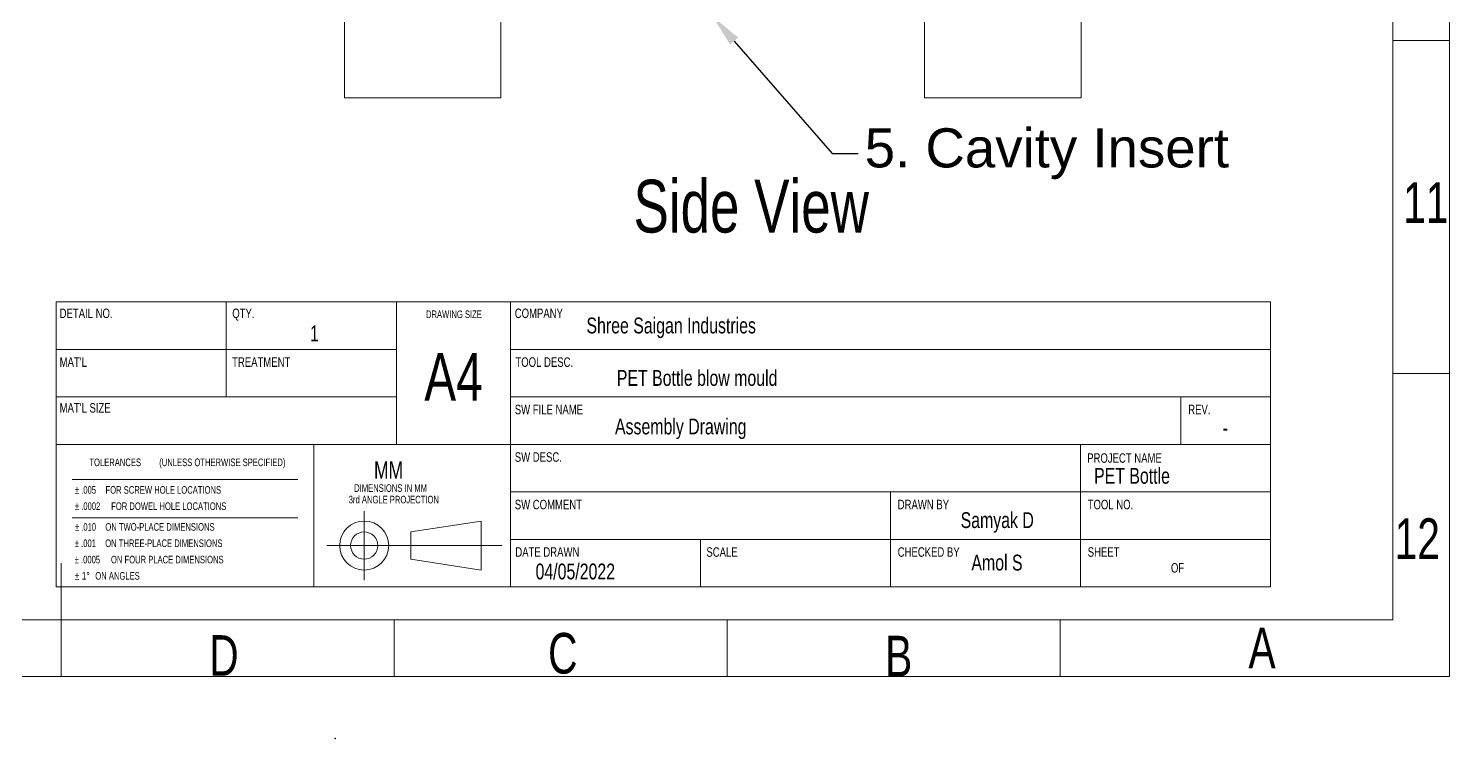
# Model space of a CAD drawing. Header units: millimetres. Extents: x -4200 to 3581, y -7493 to -4075.
# Drawn here: x -3537.1 to -3101, y -7392.4 to -7174.6 of the extents above; entities that cross this region are included whole.
import ezdxf
from ezdxf import colors
from ezdxf.entities.mleader import LeaderData, LeaderLine
from ezdxf.enums import TextEntityAlignment as Align
from ezdxf.math import Vec2, Vec3

# ---------------------------------------------------------------- set-up
doc = ezdxf.new("R2010")
doc.units = ezdxf.units.MM
doc.header["$LTSCALE"] = 0.7
doc.linetypes.add('SLD-SOLID', pattern=[0])
for name, color, linetype in [('BORDER', 174, 'Continuous'), ('DIM___NOTES', 5, 'SLD-SOLID'), ('txt', 20, 'Continuous')]:
    doc.layers.add(name, color=color, linetype=linetype)
doc.layers.add('out txt', color=202, linetype='Continuous', lineweight=13)
doc.styles.add('SLDTEXTSTYLE0', font='TXT', dxfattribs={"width": 0.75})
doc.styles.add('SLDTEXTSTYLE1', font='TXT', dxfattribs={"width": 0.822222})
doc.styles.get("Standard").update_dxf_attribs({"font": 'arial.ttf'})

# ---------------------------------------------------------------- blocks, each defined once
blk = doc.blocks.new('out border')
at = {"layer": 'out txt', "linetype": 'SLD-SOLID'}
for p, q in [((688.92, 505.03), (688.92, -505.03)), ((688.92, -351.94), (703.88, -351.94)), ((688.92, -351.94), (703.88, -351.94)), ((688.92, -439.93), (703.88, -439.93)), ((688.92, -439.93), (703.88, -439.93)), ((336.98, -519.99), (336.98, -490.08)), ((688.92, -505.03), (-14.96, -505.03)), ((424.97, -505.03), (424.97, -519.99)), ((512.95, -505.03), (512.95, -519.99)), ((600.94, -505.03), (600.94, -519.99))]:
    blk.add_line(p, q, dxfattribs=at)
blk.add_lwpolyline([(-29.92, -519.99), (-29.92, 519.99), (703.88, 519.99), (703.88, -519.99)], close=True, dxfattribs=at)
at = {"layer": 'out txt', "linetype": 'Continuous', "attachment_point": 2, "style": 'SLDTEXTSTYLE0'}
for s, insert, char_height in [('11', (697.6, -389.44), 10.727), ('12', (695.34, -478.23), 10.727), ('D', (379.99, -509.09), 10.73), ('C', (469.53, -508.51), 10.73), ('B', (558.3, -509.25), 10.73), ('A', (654.32, -507.09), 10.73)]:
    blk.add_mtext(s, dxfattribs=dict(at, insert=insert, char_height=char_height))
blk = doc.blocks.new('A$C55b2053a')
at = {"color": 6, "linetype": 'Continuous', "lineweight": 0, "extrusion": (2.22045e-16, 1, -2.22045e-16)}
for p, q in [((2691.45, 152.96), (3071.45, 152.96)), ((2691.45, 104.96), (2691.45, 152.96)), ((2691.45, 104.96), (3071.45, 104.96)), ((3071.45, -25.04), (2691.45, -25.04)), ((2691.45, -25.04), (2691.45, -73.04)), ((3071.45, -73.04), (2691.45, -73.04))]:
    blk.add_line(p, q, dxfattribs=at)
blk = doc.blocks.new('proj')
at = {"color": 3, "linetype": 'Continuous', "lineweight": 9}
for p, q in [((-3434.06, -7322.63), (-3434.06, -7343.82)), ((-3419.72, -7329.05), (-3398.22, -7325.7)), ((-3398.22, -7340.74), (-3398.22, -7325.7)), ((-3419.72, -7329.05), (-3419.72, -7337.39)), ((-3445.58, -7333.22), (-3391.79, -7333.22)), ((-3419.72, -7337.39), (-3398.22, -7340.74))]:
    blk.add_line(p, q, dxfattribs=at)
for radius in [7.52, 4.17]:
    blk.add_circle((-3434.06, -7333.22), radius, dxfattribs=at)
at = {"color": 3, "linetype": 'Continuous', "lineweight": 9, "attachment_point": 1, "style": 'SLDTEXTSTYLE0'}
for s, insert, char_height in [('MM', (-3431.06, -7307.39), 5.355), ('DIMENSIONS IN MM', (-3437.15, -7314.41), 2.3317), ('3rd ANGLE PROJECTION', (-3438.82, -7317.94), 2.3317)]:
    blk.add_mtext(s, dxfattribs=dict(at, insert=insert, char_height=char_height))

msp = doc.modelspace()

# ---------------------------------------------------------------- linework, layer by layer
at = {"color": 7, "linetype": 'Continuous'}
msp.add_point((-3443.02, -7392.42), dxfattribs=at)
at = {"layer": 'BORDER', "color": 3, "linetype": 'Continuous', "lineweight": 9}
for p, q in [((-3389.2, -7258.45), (-3528.58, -7258.45)), ((-3528.58, -7258.45), (-3528.58, -7345.89)), ((-3476.38, -7273.03), (-3476.38, -7258.45)), ((-3424.18, -7258.45), (-3424.18, -7302.17)), ((-3156.03, -7258.45), (-3389.2, -7258.45)), ((-3389.2, -7258.45), (-3389.2, -7345.89)), ((-3424.18, -7273.03), (-3528.58, -7273.03)), ((-3476.38, -7273.03), (-3476.38, -7287.6)), ((-3389.2, -7273.03), (-3156.03, -7273.03)), ((-3424.18, -7287.6), (-3528.58, -7287.6)), ((-3156.03, -7287.6), (-3389.2, -7287.6)), ((-3183.49, -7302.17), (-3183.49, -7287.6)), ((-3389.2, -7302.17), (-3528.58, -7302.17)), ((-3449.53, -7345.89), (-3449.53, -7302.17)), ((-3156.03, -7302.17), (-3389.2, -7302.17)), ((-3214.33, -7331.32), (-3214.33, -7302.17)), ((-3454.39, -7312.91), (-3523.72, -7312.91)), ((-3156.03, -7316.74), (-3389.2, -7316.74)), ((-3272.62, -7331.32), (-3272.62, -7316.74)), ((-3454.39, -7324.76), (-3523.72, -7324.76)), ((-3156.03, -7331.32), (-3389.2, -7331.32)), ((-3330.91, -7345.89), (-3330.91, -7331.32)), ((-3272.62, -7345.89), (-3272.62, -7331.32)), ((-3214.33, -7345.89), (-3214.33, -7331.32)), ((-3528.58, -7345.89), (-3389.2, -7345.89))]:
    msp.add_line(p, q, dxfattribs=at)
at = {"layer": 'DIM___NOTES', "color": 3, "linetype": 'Continuous', "lineweight": 9}
for p, q in [((-3528.58, -7258.45), (-3156.03, -7258.45)), ((-3528.58, -7258.45), (-3528.58, -7345.89)), ((-3156.03, -7258.45), (-3156.03, -7345.89)), ((-3528.58, -7345.89), (-3156.03, -7345.89))]:
    msp.add_line(p, q, dxfattribs=at)

# ---------------------------------------------------------------- block references
msp.add_blockref('proj', (0, 0))
at = {"layer": 'out txt', "xscale": 1.16111355444, "yscale": 1.16111355444, "zscale": 1.16111355444}
msp.add_blockref('out border', (-3918.32, -6769.59), dxfattribs=at)
at = {"layer": 'txt', "rotation": 90}
msp.add_blockref('A$C55b2053a', (-3287.17, -9887.37), dxfattribs=at)

# ---------------------------------------------------------------- texts
at = {"layer": 'BORDER', "color": 2, "linetype": 'Continuous', "lineweight": 9, "style": 'SLDTEXTSTYLE0', "width": 0.75}
for s, height, p in [('Side View', 16.192, (-3351.43, -7242.05)), ('1', 4.86, (-3450.68, -7272.01)), ('Assembly Drawing', 4.8578, (-3357.12, -7300.57)), ('-', 4.86, (-3170.63, -7300.98)), ('Samyak D', 4.858, (-3251.07, -7329.3)), ('Amol S', 4.858, (-3247.76, -7342.32))]:
    msp.add_text(s, height=height, dxfattribs=at).set_placement(p, align=Align.BOTTOM_LEFT)
at = {"layer": 'BORDER', "color": 3, "linetype": 'Continuous', "lineweight": 9, "style": 'SLDTEXTSTYLE0'}
for s, insert, char_height, attachment_point in [('DETAIL NO.', (-3527.52, -7260.51), 2.915, 1), ('QTY.', (-3474.55, -7260.51), 2.915, 1), ('DRAWING SIZE', (-3406.54, -7261.1), 2.3317, 2), ('COMPANY', (-3387.87, -7260.51), 2.915, 1), ('Shree Saigan Industries', (-3365.87, -7263.28), 4.8578, 1), ("MAT'L", (-3527.52, -7275.48), 2.915, 1), ('TREATMENT', (-3474.6, -7275.48), 2.915, 1), ('A4', (-3406.68, -7274.18), 14.573, 2), ('TOOL DESC.', (-3387.67, -7275.48), 2.915, 1), ('PET Bottle blow mould', (-3356.56, -7279.37), 4.8578, 1), ("MAT'L SIZE", (-3527.52, -7289.51), 2.915, 1), ('SW FILE NAME', (-3387.87, -7290.02), 2.9146, 1), ('REV.', (-3181.23, -7290.02), 2.915, 1), ('SW DESC.', (-3387.87, -7304.6), 2.915, 1), ('PROJECT NAME', (-3212.23, -7304.91), 2.9146, 1), ('PET Bottle', (-3210.12, -7309.39), 4.858, 1), ('SW COMMENT', (-3387.87, -7319.17), 2.915, 1), ('DRAWN BY', (-3270.37, -7319.17), 2.915, 1), ('TOOL NO.', (-3212.07, -7319.17), 2.915, 1), ('DATE DRAWN', (-3387.7, -7333.74), 2.915, 1), ('SCALE', (-3329.07, -7333.74), 2.915, 1), ('CHECKED BY', (-3270.37, -7333.74), 2.915, 1), ('SHEET', (-3212.07, -7333.74), 2.915, 1), ('04/05/2022', (-3381.49, -7338.73), 4.858, 1), ('OF', (-3186.53, -7338.59), 2.915, 1)]:
    msp.add_mtext(s, dxfattribs=dict(at, insert=insert, char_height=char_height, attachment_point=attachment_point))
at = {"layer": 'BORDER', "color": 2, "linetype": 'Continuous', "lineweight": 9}
for s, insert, char_height, attachment_point, style in [('TOLERANCES', (-3510.47, -7306.52), 2.332, 2, 'SLDTEXTSTYLE0'), ('(UNLESS OTHERWISE SPECIFIED)', (-3477.6, -7306.52), 2.3317, 2, 'SLDTEXTSTYLE0'), ('± .005', (-3522.84, -7314.98), 2.332, 1, 'SLDTEXTSTYLE0'), ('FOR SCREW HOLE LOCATIONS', (-3513.44, -7314.98), 2.3317, 1, 'SLDTEXTSTYLE0'), ('± .0002', (-3522.84, -7319.97), 2.332, 1, 'SLDTEXTSTYLE0'), ('FOR DOWEL HOLE LOCATIONS', (-3511.71, -7319.97), 2.3317, 1, 'SLDTEXTSTYLE0'), ('± .010', (-3522.83, -7326.33), 2.332, 1, 'SLDTEXTSTYLE0'), ('ON TWO-PLACE DIMENSIONS', (-3513.5, -7326.33), 2.3317, 1, 'SLDTEXTSTYLE0'), ('± .001', (-3522.86, -7331.34), 2.332, 1, 'SLDTEXTSTYLE0'), ('ON THREE-PLACE DIMENSIONS', (-3513.54, -7331.34), 2.3317, 1, 'SLDTEXTSTYLE0'), ('± .0005', (-3522.89, -7336.35), 2.332, 1, 'SLDTEXTSTYLE0'), ('ON FOUR PLACE DIMENSIONS', (-3511.77, -7336.35), 2.3317, 1, 'SLDTEXTSTYLE0'), ('± 1°', (-3522.86, -7341.34), 2.332, 1, 'SLDTEXTSTYLE1'), ('ON ANGLES', (-3516.58, -7341.34), 2.332, 1, 'SLDTEXTSTYLE0')]:
    msp.add_mtext(s, dxfattribs=dict(at, insert=insert, char_height=char_height, attachment_point=attachment_point, style=style))

# ---------------------------------------------------------------- leaders
at = {"layer": 'txt', "lineweight": 9}
ml = msp.add_multileader_mtext('Standard', dxfattribs=at)
ml.set_content('5. Cavity Insert', color=256)
ml.set_leader_properties()
ml.build(insert=Vec2(0, 0))
ml.multileader.update_dxf_attribs({"arrow_head_size": 10})
ctx = ml.context
ctx.base_point, ctx.char_height, ctx.arrow_head_size, ctx.plane_origin = Vec3(-3282.5, -7212.98), 12, 10, Vec3(-3327.13, -7170.93)
notes = []
notes.append((ctx, [(0, (1, 1, 0), (-3290.5, -7212.98), (1, 0), 8, [(0, [(-3327.13, -7170.93)], 0, [])])]))
ctx.mtext.insert, ctx.mtext.flow_direction = Vec3(-3280.5, -7205.22), 5
for ctx, leaders in notes:
    for number, flags, end, landing, length, lines in leaders:
        leader = LeaderData()
        leader.index, (leader.has_last_leader_line, leader.has_dogleg_vector, leader.attachment_direction) = number, flags
        leader.last_leader_point, leader.dogleg_vector, leader.dogleg_length = Vec3(end), Vec3(landing), length
        for number, points, colour, breaks in lines:
            line = LeaderLine()
            line.index, line.vertices, line.color, line.breaks = number, Vec3.list(points), colors.encode_raw_color(colour), breaks
            leader.lines.append(line)
        ctx.leaders.append(leader)

doc.saveas('drawing.dxf')
